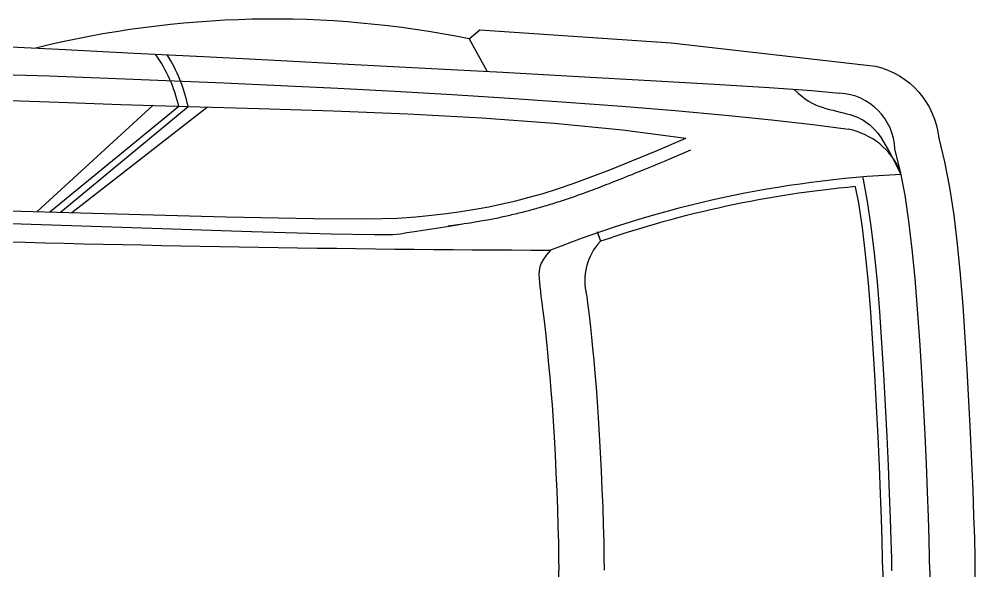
# Model space of a CAD drawing. Extents: x 3 to 475, y -96 to 96.
# Drawn here: x 325.5 to 474.7, y 0 to 86.1 of the extents above; entities that cross this region are included whole.
import ezdxf

# ---------------------------------------------------------------- set-up
doc = ezdxf.new("R2010")
doc.units = 0
doc.header["$LTSCALE"] = 50
doc.header["$MEASUREMENT"] = 0
doc.layers.get('0').update_dxf_attribs({"linetype": 'CONTINUOUS'})

msp = doc.modelspace()

# ---------------------------------------------------------------- linework, layer by layer
at = {"color": 0, "linetype": 'ByBlock'}
for p, q in [((395.8, 83.05), (398.61, 77.97)), ((346.46, 72.68), (328.35, 56.09)), ((330.35, 56.03), (350.45, 72.56)), ((332, 55.98), (351.94, 72.52)), ((333.76, 55.93), (354.92, 72.43)), ((307.33, 56.74), (336.99, 55.83)), ((336.99, 55.83), (357.8, 55.28)), ((357.8, 55.28), (371.51, 55.01)), ((371.51, 55.01), (379.85, 54.97)), ((392.49, 53.85), (394.79, 54.16)), ((415.75, 52.96), (416.27, 51.45))]:
    msp.add_line(p, q, dxfattribs=at)
for points in [[(214.21, 85.86), (221.05, 85.7), (229.85, 85.45), (240.17, 85.13), (251.59, 84.74), (263.69, 84.31), (276.04, 83.84), (288.22, 83.36), (299.89, 82.88), (311.11, 82.39), (322.02, 81.89), (332.77, 81.37), (343.49, 80.84), (354.33, 80.29), (365.44, 79.72), (376.95, 79.11), (388.92, 78.49), (401.03, 77.84), (412.87, 77.2), (424.03, 76.57), (434.09, 75.98), (442.64, 75.44), (449.28, 74.97), (453.59, 74.58)], [(320.93, 77.56), (330.25, 77.26), (339.42, 76.93), (348.49, 76.58), (357.47, 76.21), (366.39, 75.8), (375.29, 75.36), (384.19, 74.87), (393.12, 74.35), (402.08, 73.78), (410.97, 73.18), (419.64, 72.53), (427.96, 71.86), (435.79, 71.16), (443, 70.43), (449.45, 69.69), (454.99, 68.94)], [(206.14, 74.7), (219.54, 74.79), (231.93, 74.9), (243.38, 75.01), (253.99, 75.09), (263.86, 75.12), (273.06, 75.08), (281.71, 74.96), (289.97, 74.76), (298.02, 74.5), (306.04, 74.19), (314.21, 73.86), (322.71, 73.51), (331.72, 73.16), (341.41, 72.83), (351.91, 72.52), (363.03, 72.2), (374.54, 71.82), (386.21, 71.34), (397.79, 70.72), (409.04, 69.91), (419.74, 68.86), (429.62, 67.54)], [(446.54, 75.17), (447.13, 74.59), (447.69, 74.09), (448.24, 73.67), (448.78, 73.32), (449.31, 73.02), (449.84, 72.77), (450.37, 72.56), (450.91, 72.37), (451.47, 72.2), (452.03, 72.04), (452.59, 71.9), (453.15, 71.76), (453.7, 71.63), (454.23, 71.5), (454.74, 71.37), (455.23, 71.24), (455.67, 71.1), (456.1, 70.94), (456.49, 70.78), (456.87, 70.59), (457.24, 70.39), (457.6, 70.16), (457.96, 69.9), (458.33, 69.61), (458.71, 69.28), (459.11, 68.86), (459.57, 68.31), (460.09, 67.58), (460.69, 66.62), (461.4, 65.38), (462.23, 63.82), (463.19, 61.89)], [(379.85, 54.97), (384.58, 55.08), (387.45, 55.29), (389.9, 55.53), (392.25, 55.81), (394.51, 56.11), (396.7, 56.46), (398.84, 56.85), (400.96, 57.29), (403.06, 57.77), (405.17, 58.32), (407.32, 58.93), (409.57, 59.64), (412, 60.47), (414.69, 61.45), (417.72, 62.62), (421.17, 64), (425.11, 65.63), (429.62, 67.54)], [(311.64, 54.64), (341.58, 53.65), (361.79, 53), (374.25, 52.64), (380.96, 52.5), (383.89, 52.52), (385.05, 52.64), (386.08, 52.8), (387.28, 52.98), (388.58, 53.19), (389.94, 53.4), (391.32, 53.62), (392.66, 53.83), (393.91, 54.03), (395.02, 54.21), (395.96, 54.36), (396.73, 54.48), (397.36, 54.59), (397.87, 54.68), (398.29, 54.75), (398.64, 54.81), (398.94, 54.87), (399.21, 54.92), (399.48, 54.97), (399.76, 55.03), (400.03, 55.08), (400.3, 55.14), (400.57, 55.19), (400.84, 55.25), (401.11, 55.31), (401.38, 55.37), (401.65, 55.43), (401.92, 55.49), (402.19, 55.55), (402.45, 55.61), (402.72, 55.67), (402.99, 55.74), (403.26, 55.8), (403.53, 55.87), (403.8, 55.93), (404.07, 56), (404.34, 56.07), (404.61, 56.14), (404.88, 56.21), (405.15, 56.28), (405.42, 56.35), (405.69, 56.43), (405.97, 56.5), (406.24, 56.58), (406.51, 56.66), (406.79, 56.73), (407.06, 56.81), (407.34, 56.89), (407.62, 56.98), (407.9, 57.06), (408.18, 57.14), (408.46, 57.23), (408.75, 57.32), (409.04, 57.41), (409.33, 57.5), (409.62, 57.59), (409.91, 57.69), (410.21, 57.78), (410.51, 57.88), (410.81, 57.98), (411.12, 58.09), (411.43, 58.19), (411.74, 58.3), (412.06, 58.41), (412.37, 58.52), (412.7, 58.63), (413.03, 58.75), (413.36, 58.87), (413.69, 58.99), (414.03, 59.11), (414.38, 59.24), (414.73, 59.37), (415.08, 59.5), (415.44, 59.63), (415.81, 59.77), (416.18, 59.91), (416.55, 60.05), (416.93, 60.2), (417.32, 60.35), (417.71, 60.5), (418.11, 60.66), (418.51, 60.82), (418.93, 60.98), (419.35, 61.15), (419.79, 61.32), (420.24, 61.5), (420.72, 61.7), (421.22, 61.9), (421.76, 62.12), (422.33, 62.35), (422.94, 62.6), (423.61, 62.88), (424.38, 63.2), (425.25, 63.56), (426.27, 63.98), (427.45, 64.48), (428.81, 65.05), (430.39, 65.72)], [(467.68, 0), (467.66, 2.05), (467.59, 4.92), (467.48, 8.38), (467.34, 12.33), (467.15, 16.66), (466.94, 21.28), (466.69, 26.11), (466.42, 31.04), (466.13, 35.98), (465.79, 40.87), (465.41, 45.63), (464.96, 50.23), (464.43, 54.59), (463.82, 58.65), (463.11, 62.35), (462.25, 65.84)], [(461.76, 0), (461.74, 1.95), (461.67, 4.76), (461.57, 8.18), (461.42, 12.09), (461.24, 16.4), (461.03, 20.99), (460.78, 25.8), (460.51, 30.7), (460.22, 35.6), (459.89, 40.43), (459.51, 45.11), (459.07, 49.58), (458.56, 53.79), (457.98, 57.65), (457.32, 61.08), (457.22, 61.5)], [(460.35, 0), (460.33, 1.93), (460.26, 4.72), (460.16, 8.13), (460.01, 12.04), (459.83, 16.33), (459.62, 20.93), (459.37, 25.72), (459.11, 30.62), (458.81, 35.51), (458.48, 40.32), (458.11, 44.98), (457.67, 49.43), (457.17, 53.6), (456.59, 57.41), (456.1, 59.98)], [(408.48, 50.07), (407.85, 49.34), (407.38, 48.67), (407.05, 48.04), (406.84, 47.44), (406.72, 46.85), (406.68, 46.26), (406.69, 45.66), (406.75, 45.02), (406.82, 44.35), (406.9, 43.61), (407, 42.81), (407.12, 41.92), (407.24, 40.93), (407.38, 39.83), (407.53, 38.61), (407.68, 37.24), (407.85, 35.73), (408.02, 34.06), (408.19, 32.24), (408.37, 30.27), (408.54, 28.14), (408.72, 25.87), (408.88, 23.43), (409.04, 20.85), (409.19, 18.12), (409.33, 15.31), (409.45, 12.47), (409.56, 9.66), (409.65, 6.95), (409.71, 4.4), (409.75, 2.08), (409.77, 0.05)], [(413.83, 45.44), (413.82, 45.42), (413.82, 45.41)], [(414.11, 43.03), (414.14, 42.81), (414.26, 41.81), (414.4, 40.69), (414.55, 39.43), (414.71, 38.03), (414.88, 36.47), (415.06, 34.76), (415.24, 32.89), (415.42, 30.87), (415.6, 28.7), (415.77, 26.37), (415.94, 23.9), (416.1, 21.26), (416.26, 18.49), (416.4, 15.64), (416.52, 12.75), (416.63, 9.91), (416.72, 7.15), (416.79, 4.56), (416.83, 2.17), (416.84, 0.1)], [(409.75, -1.99), (409.77, 0.05)], [(460.35, 0), (460.33, -1.93), (460.26, -4.72), (460.16, -8.13), (460.01, -12.04), (459.83, -16.33), (459.62, -20.93), (459.37, -25.72), (459.11, -30.62), (458.81, -35.51), (458.48, -40.32), (458.11, -44.98), (457.67, -49.43), (457.17, -53.6), (456.59, -57.41), (456.1, -59.98)], [(467.68, 0), (467.66, -2.05), (467.59, -4.92), (467.48, -8.38), (467.34, -12.33), (467.15, -16.66), (466.94, -21.28), (466.69, -26.11), (466.42, -31.04), (466.13, -35.98), (465.79, -40.87), (465.41, -45.63), (464.96, -50.23), (464.43, -54.59), (463.82, -58.65), (463.11, -62.35), (462.25, -65.84)]]:
    msp.add_lwpolyline(points, dxfattribs=at)
msp.add_lwpolyline([(395.8, 83.05), (397.47, 84.45), (427.32, 82.44), (459.22, 78.81, -0.319008), (469.09, 67.53), (469.99, 63.86), (470.76, 59.85), (471.42, 55.54), (471.96, 50.99), (472.43, 46.26), (472.82, 41.39), (473.16, 36.43), (473.46, 31.44), (473.73, 26.48), (473.98, 21.62), (474.19, 16.97), (474.38, 12.61), (474.53, 8.62), (474.64, 5.11), (474.7, 2.17), (474.73, 0), (474.7, -2.17)], format="xyb", dxfattribs=at)
for centre, radius, start, end in [((365.19, -67.15), 153.29, 78.4836, 103.987), ((327.84, 67.3), 23.22, 13.0956, 35.1538), ((328.24, 67.59), 24.18, 11.7802, 32.5108), ((453.14, 65.47), 9.12, 2.3162, 87.185), ((452.8, 57.95), 11.21, 23.1348, 78.6886), ((471.44, -108.73), 170.82, 92.7653, 111.6253), ((471.44, -108.73), 169.41, 95.1946, 109.0025), ((423.39, 3752.69), 3702.65, 266.76213, 269.76925), ((422.77, 45.29), 8.95, 136.5178, 194.6392)]:
    msp.add_arc(centre, radius, start, end, dxfattribs=at)

doc.saveas('drawing.dxf')
